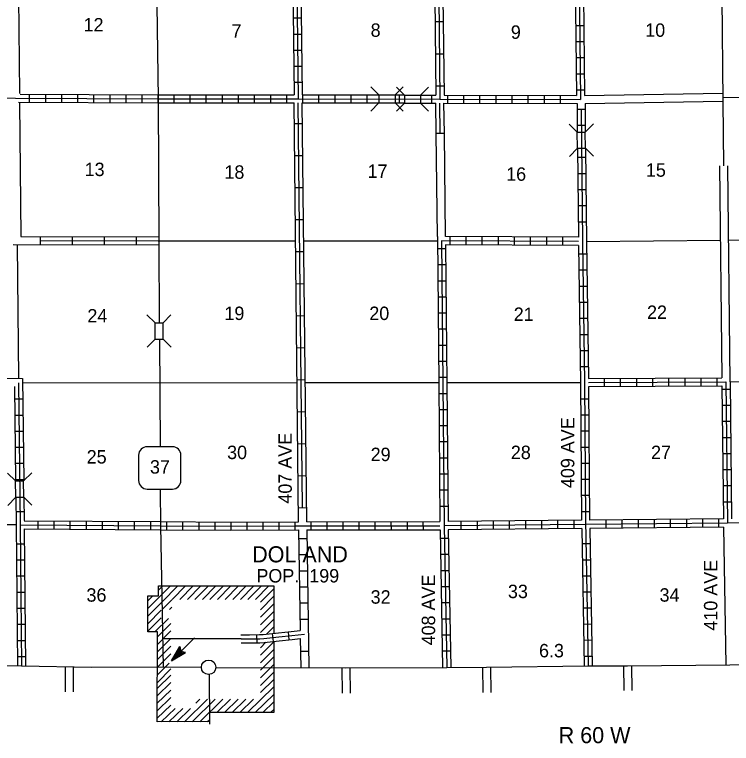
# Model space of a CAD drawing. Extents: x 1592874 to 2162085, y 16166019 to 16654790.
# Drawn here: x 1866831 to 1893547, y 16307712 to 16334883 of the extents above; entities that cross this region are included whole.
import ezdxf

# ---------------------------------------------------------------- set-up
doc = ezdxf.new("R2010")
doc.units = 0
for name, color, linetype in [('L10', 7, 'Continuous'), ('L11', 7, 'Continuous'), ('L13', 7, 'Continuous'), ('L14', 7, 'Continuous'), ('L16', 7, 'Continuous'), ('L18', 7, 'Continuous'), ('L28', 7, 'Continuous'), ('L3', 7, 'Continuous'), ('L30', 7, 'Continuous'), ('L4', 7, 'Continuous'), ('L53', 7, 'Continuous'), ('L8', 7, 'Continuous'), ('L9', 7, 'Continuous')]:
    doc.layers.add(name, color=color, linetype=linetype)

msp = doc.modelspace()

# ---------------------------------------------------------------- linework, layer by layer
at = {"layer": 'L10'}
for p, q in [((1866960, 16336887), (1867010, 16331937)), ((1882593, 16326605), (1882548, 16330455)), ((1882893, 16326604), (1882848, 16330453)), ((1893103, 16329239), (1893193, 16321346)), ((1893403, 16329242), (1893493, 16321195))]:
    msp.add_line(p, q, dxfattribs=at)
for points in [[(1888076, 16331871), (1893226, 16331957)], [(1888093, 16331571), (1893226, 16331657)]]:
    msp.add_lwpolyline(points, dxfattribs=at)
at = {"layer": 'L11'}
for p, q in [((1867018, 16331596), (1867068, 16326612)), ((1893251, 16315779), (1893334, 16310646))]:
    msp.add_line(p, q, dxfattribs=at)
at = {"layer": 'L13'}
for p, q in [((1893168, 16336939), (1893230, 16331657)), ((1893226, 16331655), (1893253, 16329240)), ((1872185, 16326454), (1877306, 16326454)), ((1877606, 16326454), (1882594, 16326454)), ((1888151, 16326428), (1893135, 16326471)), ((1893434, 16326478), (1898442, 16326521)), ((1866927, 16326314), (1866977, 16321324)), ((1893494, 16321195), (1898485, 16321229)), ((1867127, 16321154), (1877363, 16321162)), ((1877663, 16321162), (1882643, 16321162)), ((1882942, 16321171), (1887918, 16321171)), ((1861935, 16315904), (1866893, 16315871))]:
    msp.add_line(p, q, dxfattribs=at)
msp.add_lwpolyline([(1893224, 16331805), (1898367, 16331787)], dxfattribs=at)
at = {"layer": 'L16'}
for p, q in [((1872194, 16313582), (1876494, 16313582)), ((1872194, 16313211), (1872194, 16313582)), ((1876494, 16313582), (1876494, 16311817)), ((1871797, 16311875), (1871797, 16313217)), ((1871797, 16313217), (1872194, 16313211)), ((1872154, 16311875), (1871797, 16311875)), ((1872151, 16308512), (1872154, 16311875)), ((1876494, 16311516), (1876495, 16308863)), ((1876495, 16308863), (1874090, 16308863)), ((1874094, 16308524), (1872151, 16308512))]:
    msp.add_line(p, q, dxfattribs=at)
for points in [[(1872194, 16313421), (1872354, 16313582)], [(1872317, 16313261), (1872638, 16313582)], [(1872323, 16312983), (1872921, 16313582)], [(1872704, 16313082), (1873204, 16313582)], [(1872988, 16313082), (1873488, 16313582)], [(1873271, 16313082), (1873771, 16313582)], [(1873554, 16313082), (1874054, 16313582)], [(1873829, 16313082), (1874329, 16313582)], [(1874113, 16313082), (1874613, 16313582)], [(1874396, 16313082), (1874896, 16313582)], [(1874679, 16313082), (1875179, 16313582)], [(1874963, 16313082), (1875462, 16313582)], [(1875246, 16313082), (1875746, 16313582)], [(1875529, 16313082), (1876029, 16313582)], [(1875812, 16313082), (1876312, 16313582)], [(1875994, 16312980), (1876494, 16313480)], [(1871797, 16312741), (1872317, 16313261)], [(1871797, 16313024), (1871986, 16313214)], [(1872331, 16312709), (1872694, 16313071)], [(1875994, 16312697), (1876494, 16313197)], [(1871797, 16312458), (1872323, 16312983)], [(1875994, 16312414), (1876494, 16312914)], [(1871797, 16312174), (1872297, 16312674)], [(1872610, 16312704), (1872694, 16312788)], [(1875994, 16312130), (1876494, 16312630)], [(1871797, 16311891), (1872297, 16312391)], [(1872064, 16311875), (1872564, 16312375)], [(1875994, 16311847), (1876494, 16312347)], [(1872154, 16311681), (1872654, 16312182)], [(1876220, 16311789), (1876494, 16312064)], [(1872153, 16311406), (1872654, 16311906)], [(1872153, 16311122), (1872654, 16311623)], [(1875994, 16310997), (1876494, 16311497)], [(1875994, 16311280), (1876198, 16311484)], [(1872153, 16310839), (1872653, 16311339)], [(1875995, 16310714), (1876494, 16311214)], [(1872153, 16310555), (1872653, 16311056)], [(1875995, 16310439), (1876495, 16310939)], [(1872152, 16310271), (1872586, 16310704)], [(1875995, 16310155), (1876495, 16310655)], [(1872152, 16309988), (1872652, 16310488)], [(1875995, 16309872), (1876495, 16310372)], [(1872152, 16309771), (1872652, 16310260)], [(1875995, 16309612), (1876495, 16310101)], [(1872151, 16309491), (1872652, 16309980)], [(1875515, 16308863), (1876495, 16309821)], [(1872151, 16309211), (1872652, 16309700)], [(1875801, 16308863), (1876495, 16309542)], [(1872151, 16308931), (1872651, 16309420)], [(1873160, 16308519), (1874024, 16309363)], [(1873448, 16308520), (1874310, 16309363)], [(1873587, 16309216), (1873738, 16309363)], [(1873736, 16308522), (1874596, 16309363)], [(1874371, 16308863), (1874882, 16309363)], [(1874657, 16308863), (1875168, 16309363)], [(1874943, 16308863), (1875454, 16309363)], [(1875229, 16308863), (1875740, 16309363)], [(1872151, 16308651), (1872651, 16309140)], [(1872296, 16308513), (1872811, 16309016)], [(1872584, 16308515), (1873099, 16309018)], [(1872872, 16308517), (1873386, 16309020)], [(1876087, 16308863), (1876495, 16309262)], [(1876373, 16308863), (1876495, 16308982)], [(1874023, 16308524), (1874093, 16308592)]]:
    msp.add_lwpolyline(points, dxfattribs=at)
msp.add_circle((1874062, 16310550), 269, dxfattribs=at)
at = {"layer": 'L18'}
for p, q in [((1880410, 16331887), (1880110, 16332187)), ((1881010, 16331887), (1881310, 16332187)), ((1881360, 16331879), (1881060, 16332179)), ((1881960, 16331879), (1882260, 16332179)), ((1880410, 16331887), (1880410, 16331587)), ((1880410, 16331887), (1881010, 16331887)), ((1881010, 16331887), (1881010, 16331587)), ((1881360, 16331879), (1881360, 16331579)), ((1881360, 16331879), (1881960, 16331879)), ((1881960, 16331879), (1881960, 16331579)), ((1880410, 16331587), (1880110, 16331287)), ((1880410, 16331587), (1881010, 16331587)), ((1881010, 16331587), (1881310, 16331287)), ((1881360, 16331579), (1881060, 16331279)), ((1881360, 16331579), (1881960, 16331579)), ((1881960, 16331579), (1882260, 16331279)), ((1887801, 16330504), (1887501, 16330796)), ((1888101, 16330504), (1888401, 16330804)), ((1887801, 16330504), (1888101, 16330504)), ((1887809, 16329904), (1887801, 16330504)), ((1888109, 16329904), (1888101, 16330504)), ((1887809, 16329904), (1887509, 16329596)), ((1887809, 16329904), (1888109, 16329904)), ((1888109, 16329904), (1888409, 16329604)), ((1872068, 16323387), (1871760, 16323687)), ((1872368, 16323387), (1872660, 16323687)), ((1872068, 16323387), (1872368, 16323387)), ((1872068, 16322787), (1872068, 16323387)), ((1872368, 16322787), (1872368, 16323387)), ((1872068, 16322787), (1871768, 16322487)), ((1872068, 16322787), (1872368, 16322787)), ((1872368, 16322787), (1872668, 16322487)), ((1866868, 16317496), (1866568, 16317787)), ((1867168, 16317496), (1867468, 16317796)), ((1866868, 16317496), (1867168, 16317496)), ((1866877, 16316896), (1866868, 16317496)), ((1867177, 16316896), (1867168, 16317496)), ((1866877, 16316896), (1866577, 16316587)), ((1866877, 16316896), (1867177, 16316896)), ((1867177, 16316896), (1867477, 16316596))]:
    msp.add_line(p, q, dxfattribs=at)
at = {"layer": 'L28'}
for p, q in [((1872676, 16310787), (1873535, 16311654)), ((1872676, 16310787), (1872985, 16311321)), ((1872735, 16310862), (1872976, 16311279)), ((1872776, 16310904), (1872985, 16311262)), ((1872826, 16310962), (1872993, 16311229)), ((1872876, 16310996), (1873001, 16311196)), ((1872943, 16311079), (1873010, 16311179)), ((1872985, 16311321), (1873026, 16311137)), ((1872676, 16310787), (1873201, 16311104)), ((1872735, 16310829), (1873160, 16311096)), ((1872776, 16310879), (1873135, 16311096)), ((1872835, 16310929), (1873101, 16311096)), ((1872868, 16310979), (1872976, 16311087)), ((1872893, 16310979), (1873068, 16311112)), ((1872901, 16311012), (1872976, 16311087)), ((1872951, 16311046), (1873035, 16311112)), ((1872968, 16311104), (1873010, 16311146)), ((1873001, 16311104), (1873035, 16311121)), ((1873201, 16311104), (1873026, 16311137))]:
    msp.add_line(p, q, dxfattribs=at)
at = {"layer": 'L3'}
for p, q in [((1872718, 16318771), (1871768, 16318771)), ((1871452, 16318454), (1871452, 16317512)), ((1873026, 16317512), (1873026, 16318454)), ((1871768, 16317196), (1872718, 16317196)), ((1889676, 16310604), (1893484, 16310646)), ((1893484, 16310646), (1894984, 16310654)), ((1869710, 16310554), (1873793, 16310562)), ((1874331, 16310546), (1879176, 16310529)), ((1879176, 16310529), (1882935, 16310546)), ((1882935, 16310546), (1884418, 16310554)), ((1884418, 16310554), (1888209, 16310604)), ((1888209, 16310604), (1889676, 16310604))]:
    msp.add_line(p, q, dxfattribs=at)
for points in [[(1871985, 16344504), (1872002, 16342312), (1872110, 16337012), (1872176, 16331746), (1872202, 16326404)], [(1872202, 16326404), (1872218, 16323387)], [(1872226, 16322787), (1872252, 16318771)], [(1872260, 16317196), (1872268, 16315829), (1872369, 16310559)], [(1843302, 16310696), (1845936, 16310704), (1851227, 16310721), (1858227, 16310687), (1861802, 16310654), (1863518, 16310629), (1867093, 16310604), (1869710, 16310554)]]:
    msp.add_lwpolyline(points, dxfattribs=at)
for centre, start, end in [((1871769, 16318456), 90.0011, 180.0011), ((1872714, 16318456), 0.0011, 90.0011), ((1871769, 16317511), 180.0011, 270.0011), ((1872714, 16317511), 270.0011, 0.0011)]:
    msp.add_arc(centre, 315, start, end, dxfattribs=at)
at = {"layer": 'L4'}
msp.add_line((1874077, 16310281), (1874095, 16308424), dxfattribs=at)
msp.add_lwpolyline([(1875270, 16311610), (1874834, 16311610), (1874457, 16311609), (1874090, 16311613), (1873662, 16311614), (1873226, 16311610), (1872786, 16311611), (1872349, 16311616)], dxfattribs=at)
at = {"layer": 'L53'}
for p, q in [((1868710, 16310579), (1868718, 16309637)), ((1869010, 16310579), (1869018, 16309637)), ((1879026, 16310529), (1879035, 16309587)), ((1879326, 16310529), (1879335, 16309587)), ((1884268, 16310554), (1884276, 16309612)), ((1884568, 16310554), (1884576, 16309612)), ((1889526, 16310621), (1889534, 16309679)), ((1889826, 16310621), (1889834, 16309679))]:
    msp.add_line(p, q, dxfattribs=at)
at = {"layer": 'L8'}
for p, q in [((1877510, 16334746), (1877210, 16334746)), ((1887743, 16334479), (1888043, 16334479)), ((1877518, 16334146), (1877218, 16334146)), ((1887751, 16333879), (1888051, 16333879)), ((1877526, 16333546), (1877226, 16333546)), ((1887759, 16333279), (1888059, 16333279)), ((1877535, 16332946), (1877235, 16332946)), ((1887768, 16332679), (1888068, 16332679)), ((1877543, 16332346), (1877243, 16332346)), ((1867377, 16331921), (1867377, 16331621)), ((1867977, 16331912), (1867977, 16331612)), ((1868577, 16331912), (1868577, 16331612)), ((1869177, 16331912), (1869177, 16331612)), ((1869777, 16331904), (1869777, 16331604)), ((1870377, 16331904), (1870377, 16331604)), ((1870977, 16331904), (1870977, 16331604)), ((1871577, 16331896), (1871577, 16331596)), ((1872176, 16331596), (1872176, 16331896)), ((1872176, 16331896), (1872176, 16331596)), ((1872776, 16331596), (1872776, 16331896)), ((1873376, 16331596), (1873376, 16331896)), ((1873976, 16331596), (1873976, 16331896)), ((1874576, 16331596), (1874576, 16331896)), ((1875176, 16331596), (1875176, 16331896)), ((1875776, 16331596), (1875776, 16331896)), ((1876376, 16331596), (1876376, 16331896)), ((1876976, 16331596), (1876976, 16331896)), ((1877576, 16331596), (1877576, 16331896)), ((1878176, 16331596), (1878176, 16331896)), ((1878776, 16331587), (1878776, 16331887)), ((1879376, 16331587), (1879376, 16331887)), ((1879976, 16331587), (1879976, 16331887)), ((1881176, 16331587), (1881176, 16331887)), ((1882376, 16331579), (1882376, 16331879)), ((1882976, 16331579), (1882976, 16331879)), ((1883576, 16331579), (1883576, 16331879)), ((1884176, 16331579), (1884176, 16331879)), ((1884776, 16331579), (1884776, 16331879)), ((1885376, 16331571), (1885376, 16331871)), ((1885976, 16331571), (1885976, 16331871)), ((1886576, 16331571), (1886576, 16331871)), ((1887176, 16331571), (1887176, 16331871)), ((1887768, 16332079), (1888068, 16332079)), ((1887793, 16331362), (1888093, 16331362)), ((1887801, 16330762), (1888101, 16330762)), ((1887818, 16329562), (1888118, 16329562)), ((1887818, 16328962), (1888118, 16328962)), ((1887826, 16328362), (1888126, 16328362)), ((1887834, 16327762), (1888134, 16327762)), ((1887843, 16327162), (1888143, 16327162)), ((1883051, 16326604), (1883051, 16326304)), ((1883651, 16326596), (1883651, 16326296)), ((1884251, 16326596), (1884251, 16326296)), ((1884851, 16326596), (1884851, 16326296)), ((1885451, 16326587), (1885451, 16326287)), ((1886051, 16326587), (1886051, 16326287)), ((1886651, 16326587), (1886651, 16326287)), ((1887251, 16326579), (1887251, 16326279)), ((1882593, 16326162), (1882893, 16326162)), ((1887859, 16325962), (1888159, 16325962)), ((1882601, 16325562), (1882901, 16325562)), ((1887868, 16325362), (1888168, 16325362)), ((1882610, 16324962), (1882910, 16324962)), ((1887876, 16324762), (1888176, 16324762)), ((1882610, 16324362), (1882910, 16324362)), ((1887876, 16324162), (1888176, 16324162)), ((1882618, 16323762), (1882918, 16323762)), ((1887884, 16323562), (1888184, 16323562)), ((1882626, 16323162), (1882926, 16323162)), ((1887893, 16322962), (1888193, 16322962)), ((1882626, 16322562), (1882926, 16322562)), ((1887901, 16322362), (1888201, 16322362)), ((1882635, 16321962), (1882935, 16321962)), ((1887909, 16321762), (1888209, 16321762)), ((1882643, 16321362), (1882943, 16321362)), ((1888818, 16321021), (1888818, 16321321)), ((1889418, 16321029), (1889418, 16321329)), ((1890018, 16321029), (1890018, 16321329)), ((1890618, 16321029), (1890618, 16321329)), ((1891218, 16321037), (1891218, 16321337)), ((1891818, 16321037), (1891818, 16321337)), ((1892418, 16321037), (1892418, 16321337)), ((1893018, 16321046), (1893018, 16321346)), ((1882643, 16320762), (1882943, 16320762)), ((1893193, 16320921), (1893493, 16320921)), ((1866835, 16320554), (1867135, 16320554)), ((1887926, 16320562), (1888226, 16320562)), ((1882651, 16320162), (1882951, 16320162)), ((1893201, 16320321), (1893501, 16320321)), ((1866843, 16319954), (1867143, 16319954)), ((1887926, 16319962), (1888226, 16319962)), ((1893209, 16319721), (1893509, 16319721)), ((1866852, 16319354), (1867152, 16319354)), ((1882651, 16319562), (1882951, 16319562)), ((1887934, 16319362), (1888234, 16319362)), ((1893218, 16319121), (1893518, 16319121)), ((1882660, 16318962), (1882960, 16318962)), ((1866860, 16318754), (1867160, 16318754)), ((1887934, 16318762), (1888234, 16318762)), ((1893226, 16318521), (1893526, 16318521)), ((1882668, 16318362), (1882968, 16318362)), ((1866868, 16318154), (1867168, 16318154)), ((1887943, 16318162), (1888243, 16318162)), ((1882668, 16317762), (1882968, 16317762)), ((1893226, 16317921), (1893526, 16317921)), ((1866868, 16317554), (1867168, 16317554)), ((1887951, 16317562), (1888251, 16317562)), ((1882676, 16317162), (1882976, 16317162)), ((1893234, 16317321), (1893534, 16317321)), ((1887951, 16316962), (1888251, 16316962)), ((1893243, 16316721), (1893543, 16316721)), ((1866885, 16316354), (1867185, 16316354)), ((1882676, 16316562), (1882976, 16316562)), ((1887959, 16316362), (1888259, 16316362)), ((1891268, 16316062), (1891268, 16315762)), ((1891868, 16316062), (1891868, 16315762)), ((1892468, 16316071), (1892468, 16315771)), ((1893068, 16316079), (1893068, 16315779)), ((1867693, 16316004), (1867693, 16315704)), ((1868293, 16316004), (1868293, 16315704)), ((1868893, 16316004), (1868893, 16315704)), ((1869493, 16315996), (1869493, 16315696)), ((1870093, 16315996), (1870093, 16315696)), ((1870693, 16315987), (1870693, 16315687)), ((1871293, 16315987), (1871293, 16315687)), ((1871893, 16315979), (1871893, 16315679)), ((1872493, 16315979), (1872493, 16315679)), ((1873093, 16315971), (1873093, 16315671)), ((1873693, 16315971), (1873693, 16315671)), ((1874293, 16315962), (1874293, 16315662)), ((1874893, 16315962), (1877418, 16315971)), ((1874893, 16315961), (1874894, 16315663)), ((1874894, 16315812), (1877419, 16315821)), ((1875490, 16315963), (1875491, 16315665)), ((1876086, 16315965), (1876087, 16315667)), ((1876683, 16315967), (1876684, 16315669)), ((1877280, 16315969), (1877280, 16315671)), ((1877280, 16315820), (1882685, 16315829)), ((1877718, 16315971), (1882685, 16315979)), ((1877876, 16315970), (1877877, 16315672)), ((1878473, 16315971), (1878473, 16315673)), ((1879069, 16315972), (1879070, 16315674)), ((1879666, 16315973), (1879667, 16315675)), ((1880263, 16315974), (1880263, 16315676)), ((1880859, 16315975), (1880860, 16315677)), ((1881456, 16315976), (1881456, 16315678)), ((1882052, 16315977), (1882053, 16315679)), ((1883468, 16315987), (1883468, 16315687)), ((1884068, 16315987), (1884068, 16315687)), ((1884668, 16315996), (1884668, 16315696)), ((1885268, 16316004), (1885268, 16315704)), ((1885868, 16316004), (1885868, 16315704)), ((1886468, 16316012), (1886468, 16315712)), ((1887068, 16316021), (1887068, 16315721)), ((1887668, 16316021), (1887668, 16315721)), ((1888868, 16316037), (1888868, 16315737)), ((1889468, 16316046), (1889468, 16315746)), ((1890068, 16316046), (1890068, 16315746)), ((1890668, 16316054), (1890668, 16315754)), ((1874893, 16315662), (1877418, 16315671)), ((1877418, 16315671), (1877473, 16311920)), ((1877718, 16315671), (1882693, 16315679)), ((1877718, 16315671), (1877793, 16310537)), ((1877726, 16315337), (1877426, 16315337)), ((1882693, 16315362), (1882993, 16315362)), ((1866902, 16315154), (1867202, 16315154)), ((1887976, 16315162), (1888276, 16315162)), ((1877735, 16314737), (1877435, 16314737)), ((1882701, 16314762), (1883001, 16314762)), ((1866910, 16314554), (1867202, 16314554)), ((1887984, 16314562), (1888284, 16314562)), ((1882718, 16314162), (1883018, 16314162)), ((1866910, 16313954), (1867210, 16313954)), ((1877743, 16314137), (1877443, 16314137)), ((1888001, 16313962), (1888301, 16313962)), ((1866918, 16313354), (1867218, 16313354)), ((1877751, 16313537), (1877451, 16313537)), ((1882726, 16313562), (1883026, 16313562)), ((1888009, 16313362), (1888309, 16313362)), ((1877760, 16312937), (1877460, 16312937)), ((1882743, 16312962), (1883043, 16312962)), ((1866927, 16312754), (1867227, 16312754)), ((1888018, 16312762), (1888318, 16312771)), ((1877768, 16312337), (1877468, 16312337)), ((1882751, 16312362), (1883051, 16312362)), ((1866927, 16312154), (1867227, 16312154)), ((1888034, 16312162), (1888334, 16312171)), ((1875853, 16311764), (1875857, 16311466)), ((1876434, 16311810), (1876464, 16311514)), ((1877027, 16311872), (1877058, 16311575)), ((1882760, 16311762), (1883060, 16311762)), ((1866935, 16311554), (1867235, 16311554)), ((1877477, 16311619), (1877493, 16310537)), ((1888043, 16311562), (1888343, 16311571)), ((1866943, 16310954), (1867243, 16310954)), ((1877785, 16311137), (1877485, 16311137)), ((1882776, 16311162), (1883076, 16311162)), ((1888051, 16310962), (1888351, 16310971))]:
    msp.add_line(p, q, dxfattribs=at)
for points in [[(1877085, 16342154), (1877185, 16337062), (1877251, 16331896)], [(1877235, 16342304), (1877335, 16337062), (1877401, 16331746)], [(1877385, 16342154), (1877485, 16337062), (1877551, 16331896)], [(1888959, 16342188), (1888968, 16341196), (1888668, 16341104), (1888201, 16340029), (1887693, 16339871), (1887709, 16337204), (1887776, 16331871)], [(1889109, 16342187), (1889118, 16341087), (1888776, 16340979), (1888309, 16339904), (1887843, 16339762), (1887859, 16337204), (1887926, 16331721)], [(1888018, 16336854), (1888076, 16331871)], [(1840436, 16331879), (1845677, 16331846), (1856235, 16331837), (1866868, 16331771), (1872176, 16331746)], [(1867035, 16331921), (1872176, 16331896)], [(1872176, 16331896), (1877251, 16331896)], [(1877551, 16331896), (1880410, 16331887)], [(1881010, 16331887), (1881351, 16331887)], [(1881960, 16331879), (1882535, 16331879)], [(1882835, 16331879), (1887776, 16331871)], [(1866977, 16331621), (1872176, 16331596)], [(1872176, 16331746), (1877401, 16331746), (1882685, 16331729), (1887926, 16331721)], [(1872176, 16331596), (1877251, 16331596)], [(1877551, 16331596), (1880410, 16331587)], [(1881010, 16331587), (1881360, 16331587)], [(1881960, 16331579), (1882535, 16331579)], [(1882834, 16331579), (1887793, 16331571)], [(1887793, 16331571), (1887801, 16330512)], [(1888093, 16331571), (1888101, 16330512)], [(1887943, 16331362), (1888001, 16326429), (1888068, 16321171), (1888109, 16316029), (1888209, 16310604)], [(1887809, 16329904), (1887851, 16326579)], [(1888109, 16329887), (1888151, 16326429), (1888218, 16321321)], [(1882593, 16326605), (1882643, 16321129), (1882685, 16315979)], [(1887851, 16326429), (1882743, 16326454), (1882793, 16321129), (1882835, 16315829), (1882935, 16310546)], [(1887851, 16326579), (1882893, 16326604)], [(1887851, 16326279), (1882893, 16326304), (1882943, 16321129), (1882985, 16315979)], [(1887851, 16326279), (1887918, 16321171), (1887959, 16316029)], [(1861802, 16321371), (1867124, 16321322)], [(1867124, 16321322), (1867177, 16317504)], [(1888218, 16321321), (1893193, 16321346)], [(1866827, 16321012), (1866868, 16317496)], [(1866977, 16321154), (1867043, 16315871), (1867093, 16310604)], [(1888218, 16321171), (1893343, 16321196), (1893401, 16315929)], [(1888218, 16321021), (1893193, 16321046), (1893251, 16316079)], [(1888218, 16321004), (1888259, 16316029)], [(1893494, 16321195), (1893551, 16316079)], [(1866876, 16316896), (1866893, 16315871), (1866943, 16310604)], [(1867176, 16316896), (1867193, 16316021)], [(1893251, 16316079), (1888259, 16316029)], [(1867035, 16315862), (1872268, 16315829), (1874893, 16315812)], [(1867185, 16316012), (1872268, 16315979), (1874893, 16315962)], [(1903867, 16315962), (1898676, 16315954), (1893401, 16315929), (1888109, 16315879), (1882835, 16315829)], [(1887959, 16316029), (1882985, 16315979)], [(1867193, 16315712), (1872268, 16315679), (1874893, 16315662)], [(1867193, 16315712), (1867243, 16310604)], [(1882693, 16315679), (1882785, 16310546)], [(1887968, 16315729), (1882993, 16315679)], [(1882993, 16315679), (1883085, 16310546)], [(1887968, 16315729), (1888059, 16310604)], [(1893251, 16315779), (1888268, 16315729)], [(1888268, 16315729), (1888359, 16310604)], [(1875269, 16311760), (1875583, 16311761), (1875958, 16311767), (1876101, 16311777), (1876666, 16311835), (1877143, 16311885), (1877473, 16311920)], [(1875270, 16311610), (1875584, 16311611), (1875965, 16311617), (1876115, 16311628), (1876681, 16311686), (1877159, 16311735), (1877636, 16311787)], [(1875270, 16311460), (1875586, 16311461), (1875972, 16311467), (1876128, 16311478), (1876697, 16311537), (1877175, 16311586), (1877477, 16311619)]]:
    msp.add_lwpolyline(points, dxfattribs=at)
at = {"layer": 'L9'}
for p, q in [((1882468, 16337021), (1882535, 16331879)), ((1882618, 16337021), (1882685, 16331729)), ((1882768, 16337021), (1882835, 16331879)), ((1882501, 16334621), (1882801, 16334621)), ((1882510, 16333421), (1882810, 16333421)), ((1882526, 16332221), (1882826, 16332221)), ((1877418, 16315971), (1877251, 16331596)), ((1877562, 16316501), (1877401, 16331597)), ((1877718, 16315971), (1877551, 16331596)), ((1882548, 16330455), (1882535, 16331579)), ((1882698, 16330452), (1882684, 16331577)), ((1882848, 16330453), (1882834, 16331579)), ((1877260, 16330817), (1877559, 16330820)), ((1882847, 16330453), (1882549, 16330450)), ((1877273, 16329624), (1877572, 16329627)), ((1877286, 16328431), (1877584, 16328434)), ((1877299, 16327238), (1877597, 16327241)), ((1867068, 16326612), (1872193, 16326596)), ((1867784, 16326609), (1867783, 16326311)), ((1867784, 16326460), (1872193, 16326446)), ((1868977, 16326605), (1868976, 16326307)), ((1870171, 16326601), (1870170, 16326303)), ((1871364, 16326598), (1871363, 16326299)), ((1866780, 16326313), (1872192, 16326296)), ((1877311, 16326045), (1877610, 16326048)), ((1877324, 16324851), (1877622, 16324855)), ((1877337, 16323658), (1877635, 16323661)), ((1877350, 16322465), (1877648, 16322468)), ((1877362, 16321272), (1877661, 16321275)), ((1877375, 16320079), (1877673, 16320082)), ((1877388, 16318886), (1877686, 16318889)), ((1877400, 16317692), (1877699, 16317696)), ((1877413, 16316499), (1877712, 16316502))]:
    msp.add_line(p, q, dxfattribs=at)

# ---------------------------------------------------------------- texts
at = {"layer": 'L14'}
for s, p in [('12', (1869402, 16334254)), ('8', (1880101, 16334054)), ('10', (1890334, 16334054)), ('7', (1874918, 16334021)), ('9', (1885326, 16333979)), ('13', (1869443, 16328862)), ('18', (1874651, 16328762)), ('17', (1879985, 16328796)), ('16', (1885151, 16328687)), ('15', (1890359, 16328837)), ('19', (1874651, 16323496)), ('20', (1880051, 16323496)), ('21', (1885434, 16323462)), ('22', (1890401, 16323537)), ('24', (1869543, 16323404)), ('30', (1874751, 16318312)), ('28', (1885326, 16318312)), ('27', (1890551, 16318312)), ('25', (1869518, 16318146)), ('29', (1880101, 16318237)), ('33', (1885218, 16313129)), ('36', (1869510, 16312996)), ('32', (1880101, 16312921)), ('34', (1890868, 16312996))]:
    msp.add_text(s, height=500, rotation=360, dxfattribs=at).set_placement(p)
at = {"layer": 'L16'}
for s, height, p in [('DOL AND', 600, (1875685, 16314462)), ('POP.  199', 500, (1875844, 16313712))]:
    msp.add_text(s, height=height, rotation=360, dxfattribs=at).set_placement(p)
at = {"layer": 'L28'}
msp.add_text('6.3', height=500, rotation=360, dxfattribs=at).set_placement((1886376, 16310921))
at = {"layer": 'L3'}
msp.add_text('37', height=500, rotation=360, dxfattribs=at).set_placement((1871877, 16317771))
at = {"layer": 'L30'}
for s, p in [('409 AVE', (1887693, 16317231)), ('407 AVE', (1877163, 16316651)), ('410 AVE', (1893023, 16311917)), ('408 AVE', (1882504, 16311367))]:
    msp.add_text(s, height=500, rotation=90, dxfattribs=at).set_placement(p)
at = {"layer": 'L53'}
msp.add_text('R 60 W', height=600, rotation=360, dxfattribs=at).set_placement((1887109, 16307721))

doc.saveas('drawing.dxf')
